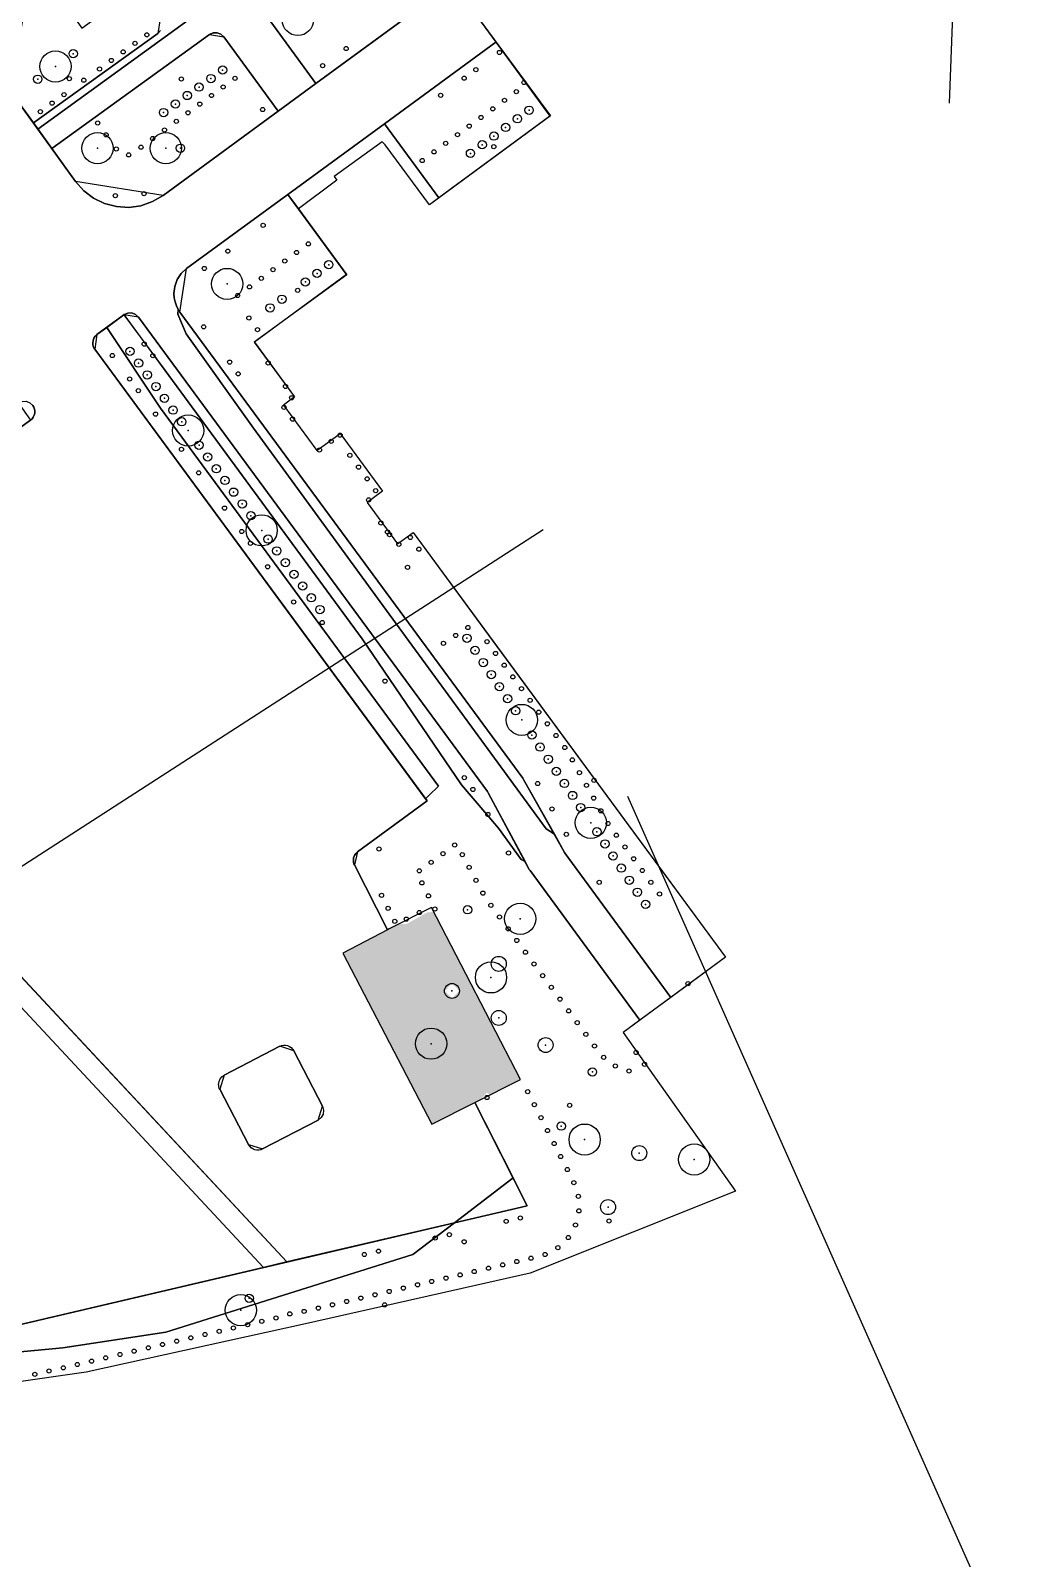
# Model space of a CAD drawing. Header units: metres. Extents: x 13966 to 15478, y -1639 to -430.
# Drawn here: x 14512.6 to 14607.2, y -1236.7 to -1089.9 of the extents above; entities that cross this region are included whole.
import ezdxf

# ---------------------------------------------------------------- set-up
doc = ezdxf.new("R2010")
doc.units = ezdxf.units.M
for name, color, linetype in [('BOUNDARY', 7, 'Continuous'), ('CURB', 7, 'Continuous'), ('ELECTR_CABLE_COMM', 7, 'Continuous'), ('GRASS', 7, 'Continuous'), ('HEAT', 7, 'Continuous'), ('NEW_BUSH', 3, 'Continuous'), ('NEW_LAWN', 82, 'Continuous'), ('NEW_TREE', 3, 'Continuous'), ('OVERHEAD_POWER_LINE', 7, 'Continuous'), ('ROAD', 7, 'Continuous'), ('SIDEWALK_PATH', 7, 'Continuous')]:
    doc.layers.add(name, color=color, linetype=linetype)

# ---------------------------------------------------------------- blocks, each defined once
blk = doc.blocks.new('СПИРЕЯ_GREFSHEIM')
blk.add_circle((0, 0), 0.2)
blk = doc.blocks.new('ПУЗЫРЕПЛОДНИК_LADY_IN_RED')
blk.add_circle((0, 0), 0.2)
blk = doc.blocks.new('ПУЗЫРЕПЛОДНИК_TINY_WINE_GOLD')
blk.add_circle((0, 0), 0.2)
blk = doc.blocks.new('ЛАПЧАТКА_GOLDFINGER')
blk.add_circle((0, 0), 0.2)
blk = doc.blocks.new('ИВА_БУЛЛАТА')
blk.add_circle((0, 0), 0.2)
blk = doc.blocks.new('КЛЕН_CRIMSON_SENTRY')
blk.add_circle((0, 0), 0.2)
blk = doc.blocks.new('КЛЕН_ГИННАЛА')
blk.add_circle((0, 0), 0.2)
blk = doc.blocks.new('КЛЕН_PRINCETON_GOLD')
blk.add_circle((0, 0), 0.2)

msp = doc.modelspace()

# ---------------------------------------------------------------- hatches: boundary and pattern name
at = {"layer": 'NEW_LAWN'}
msp.add_hatch(color=82, dxfattribs=at).paths.add_polyline_path([(14485.67, -1155.82), (14477.23, -1161.85), (14475.03, -1161.99), (14473.51, -1160.89), (14468.14, -1153.25), (14472.63, -1150.08), (14473.1, -1150.21), (14474.42, -1149.23), (14474.42, -1148.82), (14477.17, -1146.88), (14477.2, -1146.98), (14477.68, -1146.98), (14479.43, -1145.56), (14479.88, -1145.42), (14487.31, -1154.64), (14487.31, -1154.64), (14487.31, -1154.64), (14487.27, -1154.67), (14486.59, -1153.94), (14487.27, -1154.67), (14487.27, -1154.67), (14487.27, -1154.67), (14485.67, -1155.82), (14485.67, -1155.82), (14485.67, -1155.82), (14534.96, -1208.72), (14534.96, -1208.73), (14534.96, -1208.73)])
h = msp.add_hatch(color=82, dxfattribs=at)
h.paths.add_polyline_path([(14555.3, -1192.88), (14551.15, -1194.97), (14542.6, -1178.52), (14546.88, -1176.29), (14543.72, -1170.05), (14546.88, -1176.29), (14546.88, -1176.29), (14546.88, -1176.29), (14547.06, -1176.2), (14548, -1175.73), (14548.7, -1175.74), (14550.72, -1174.62), (14551.33, -1174.57), (14559.68, -1190.66), (14559.68, -1190.66), (14559.68, -1190.66), (14559.68, -1190.67), (14559.67, -1190.67), (14556.71, -1192.17), (14556.46, -1191.93), (14555.99, -1192.41), (14556.07, -1192.49), (14555.3, -1192.89), (14555.3, -1192.89)])
h.paths.add_polyline_path([(14553.09, -1182.86), (14553.79, -1182.16), (14553.09, -1181.46), (14552.4, -1182.16)], flags=16)

# ---------------------------------------------------------------- linework, layer by layer
at = {"layer": 'BOUNDARY'}
msp.add_lwpolyline([(14553.17, -1085.33), (14562.55, -1098.06), (14550.92, -1106.62), (14546.68, -1100.86), (14546.39, -1100.55), (14541.77, -1103.91), (14542.02, -1104.25), (14538.34, -1107), (14542.97, -1113.33), (14534.09, -1119.83), (14537.96, -1125.08), (14536.9, -1125.86), (14540.11, -1130.22), (14542.34, -1128.58), (14546.42, -1134.12), (14544.93, -1135.21), (14547.87, -1139.2), (14549.35, -1138.11), (14579.38, -1178.93), (14569.55, -1186.16), (14580.35, -1201.4), (14560.6, -1209.27), (14539.02, -1214.15), (14517.93, -1218.8), (14496.01, -1221.94)], dxfattribs=at)
at = {"layer": 'CURB'}
for points in [[(14553.17, -1085.33), (14525.33, -1105.71), (14516.92, -1104.37), (14510.73, -1095.78), (14512.08, -1087.4), (14512.16, -1087.35), (14516.35, -1088.02), (14517.52, -1089.65), (14521.24, -1086.96), (14522.82, -1085.82), (14541.85, -1072.09), (14539.51, -1068.85)], [(14559.03, -1069.15), (14538.75, -1083.78), (14537.29, -1084.83), (14535.05, -1086.45), (14534.82, -1087.86), (14540.02, -1094.96)], [(14522.89, -1085.77), (14525.03, -1088.75), (14524.81, -1090.14), (14512.87, -1098.75)], [(14514.63, -1101.19), (14529.77, -1090.26), (14531.17, -1090.48), (14536.39, -1097.61)], [(14574.14, -1182.78), (14563.98, -1168.96), (14563.91, -1168.86), (14559.97, -1161.83), (14559.9, -1161.73), (14526.94, -1116.93), (14527.59, -1112.73), (14557.31, -1090.98)], [(14536.39, -1097.61), (14540.02, -1094.96)], [(14512.87, -1098.75), (14514.63, -1101.19)], [(14551.83, -1105.96), (14546.6, -1098.82)], [(14540.23, -1103.48), (14543.76, -1100.9)], [(14542.96, -1113.31), (14537.32, -1105.61)], [(14571.16, -1184.98), (14560.59, -1170.6), (14560.52, -1170.48), (14556.57, -1163.12), (14556.49, -1163.01), (14522.95, -1117.41), (14521.55, -1117.19), (14518.97, -1119.09), (14518.76, -1120.49), (14550.69, -1163.89), (14544.01, -1168.79), (14543.72, -1170.05)], [(14520.59, -1117.91), (14520.56, -1117.92)], [(14511.42, -1125.68), (14512.59, -1127.3), (14497.7, -1138.02), (14500.28, -1141.6), (14499.6, -1145.78), (14487.31, -1154.64), (14537.22, -1208.21), (14560.32, -1202.8), (14555.3, -1192.89)], [(14498.76, -1217.21), (14534.97, -1208.73), (14485.67, -1155.82)], [(14546.88, -1176.29), (14543.72, -1170.05)], [(14551.47, -1185.35), (14551.47, -1185.34)]]:
    msp.add_lwpolyline(points, dxfattribs=at)
msp.add_lwpolyline([(14534.89, -1197.35), (14540.22, -1194.58), (14540.64, -1193.23), (14537.88, -1187.91), (14536.53, -1187.48), (14531.2, -1190.25), (14530.78, -1191.6), (14533.54, -1196.92)], close=True, dxfattribs=at)
at = {"layer": 'ELECTR_CABLE_COMM'}
msp.add_line((14569.96, -1163.43), (14635.2, -1310.16), dxfattribs=at)
at = {"layer": 'GRASS'}
for points in [[(14559.88, -1080.42), (14540.02, -1094.96), (14534.82, -1087.86)], [(14525.08, -1089.85), (14524.81, -1090.14), (14512.87, -1098.75), (14510.73, -1095.78), (14509.74, -1093.61), (14509.67, -1091.31), (14510.47, -1089.15)], [(14501.37, -1217.8), (14515.7, -1216.45), (14525.58, -1214.97), (14549.34, -1207.49), (14553.33, -1204.44), (14560.32, -1202.8), (14558.97, -1200.13), (14555.3, -1192.89), (14559.68, -1190.67), (14551.11, -1174.15), (14547.06, -1176.2), (14546.88, -1176.29), (14543.72, -1170.05), (14543.67, -1169.94), (14543.63, -1169.83), (14543.61, -1169.72), (14543.61, -1169.6), (14543.63, -1169.37), (14543.71, -1169.15), (14543.84, -1168.95), (14544.01, -1168.79), (14550.69, -1163.89), (14550.54, -1163.69), (14550.86, -1163.39), (14551.8, -1162.48), (14525.08, -1126.15), (14519.92, -1118.39), (14520.56, -1117.92), (14521.55, -1117.19), (14525.52, -1122.53), (14544.46, -1148.33), (14554.01, -1162.36), (14557.55, -1166.52), (14559.74, -1169.54), (14560.11, -1169.73), (14560.52, -1170.48), (14560.59, -1170.6), (14571.16, -1184.98), (14569.55, -1186.16), (14580.35, -1201.4), (14560.6, -1209.27), (14539.02, -1214.15), (14517.93, -1218.8), (14496.01, -1221.94)]]:
    msp.add_lwpolyline(points, dxfattribs=at)
for points in [[(14516.92, -1104.37), (14514.63, -1101.19), (14529.77, -1090.26), (14530.13, -1090.09), (14530.52, -1090.08), (14530.87, -1090.21), (14531.17, -1090.48), (14536.39, -1097.61), (14525.33, -1105.71), (14524.31, -1106.31), (14523.2, -1106.7), (14522.04, -1106.86), (14520.85, -1106.79), (14519.7, -1106.49), (14518.64, -1105.98), (14517.71, -1105.26)], [(14551.83, -1105.96), (14546.6, -1098.82), (14557.31, -1090.98), (14562.51, -1098.09)], [(14526.78, -1116.68), (14526.6, -1116.32), (14526.47, -1115.95), (14526.39, -1115.55), (14526.36, -1115.15), (14526.44, -1114.45), (14526.69, -1113.8), (14527.07, -1113.21), (14527.59, -1112.73), (14537.32, -1105.61), (14538.34, -1107), (14542.96, -1113.31), (14534.1, -1119.83), (14537.96, -1125.08), (14536.9, -1125.86), (14540.11, -1130.22), (14542.34, -1128.58), (14546.42, -1134.12), (14544.93, -1135.21), (14547.87, -1139.2), (14549.35, -1138.11), (14556.16, -1147.36), (14579.38, -1178.93), (14574.14, -1182.78), (14563.98, -1168.96), (14563.91, -1168.86), (14562.93, -1167.1), (14559.97, -1161.83), (14559.9, -1161.73), (14526.94, -1116.93), (14526.9, -1116.87), (14526.86, -1116.81), (14526.82, -1116.75)], [(14525.52, -1122.53), (14521.58, -1117.17), (14521.94, -1117.02), (14522.31, -1117.01), (14522.66, -1117.14), (14522.95, -1117.41), (14556.49, -1163.01), (14556.57, -1163.12), (14560.11, -1169.73), (14559.74, -1169.54), (14557.55, -1166.52), (14554.01, -1162.36), (14544.46, -1148.33)], [(14518.76, -1120.49), (14518.68, -1120.35), (14518.62, -1120.21), (14518.58, -1120.05), (14518.57, -1119.9), (14518.6, -1119.66), (14518.68, -1119.44), (14518.8, -1119.25), (14518.97, -1119.09), (14519.92, -1118.39), (14525.08, -1126.15), (14551.8, -1162.48), (14550.86, -1163.39), (14550.54, -1163.69)], [(14497.7, -1138.02), (14496.54, -1136.4), (14511.42, -1125.68), (14511.78, -1125.51), (14512.16, -1125.5), (14512.52, -1125.63), (14512.81, -1125.89), (14512.91, -1126.07), (14512.97, -1126.25), (14513, -1126.44), (14512.99, -1126.64), (14512.94, -1126.83), (14512.85, -1127.01), (14512.74, -1127.17), (14512.59, -1127.3)], [(14534.97, -1208.73), (14485.67, -1155.82), (14487.27, -1154.67), (14537.22, -1208.21)], [(14530.78, -1191.6), (14530.73, -1191.49), (14530.69, -1191.38), (14530.67, -1191.26), (14530.66, -1191.14), (14530.7, -1190.87), (14530.81, -1190.62), (14530.98, -1190.41), (14531.2, -1190.25), (14536.53, -1187.48), (14536.71, -1187.41), (14536.9, -1187.38), (14537.1, -1187.38), (14537.29, -1187.42), (14537.47, -1187.5), (14537.63, -1187.61), (14537.77, -1187.75), (14537.88, -1187.91), (14540.64, -1193.23), (14540.75, -1193.62), (14540.71, -1194), (14540.53, -1194.33), (14540.22, -1194.58), (14534.89, -1197.35), (14534.71, -1197.42), (14534.52, -1197.46), (14534.32, -1197.46), (14534.13, -1197.42), (14533.95, -1197.34), (14533.79, -1197.23), (14533.65, -1197.09), (14533.54, -1196.92)], [(14501.37, -1217.8), (14499.98, -1216.93), (14553.33, -1204.44), (14549.34, -1207.49), (14525.58, -1214.97), (14515.7, -1216.45)]]:
    msp.add_lwpolyline(points, close=True, dxfattribs=at)
at = {"layer": 'HEAT'}
msp.add_line((14600.91, -1096.84), (14615.74, -712.48), dxfattribs=at)
at = {"layer": 'NEW_BUSH'}
for centre, radius in [((14516.69, -1092.09), 0.4), ((14531.05, -1093.66), 0.4), ((14513.28, -1094.55), 0.4), ((14528.78, -1095.3), 0.4), ((14529.92, -1094.48), 0.4), ((14526.51, -1096.93), 0.4), ((14527.65, -1096.11), 0.4), ((14525.37, -1097.75), 0.4), ((14559.38, -1098.35), 0.4), ((14560.5, -1097.52), 0.4), ((14557.12, -1100.01), 0.4), ((14558.25, -1099.18), 0.4), ((14526.99, -1101.18), 0.4), ((14556, -1100.84), 0.4), ((14554.87, -1101.67), 0.4), ((14540.12, -1113.2), 0.4), ((14541.25, -1112.37), 0.4), ((14539, -1114.03), 0.4), ((14536.74, -1115.69), 0.4), ((14535.61, -1116.52), 0.4), ((14522.14, -1120.7), 0.4), ((14522.97, -1121.83), 0.4), ((14523.8, -1122.96), 0.4), ((14524.63, -1124.08), 0.4), ((14525.46, -1125.21), 0.4), ((14526.29, -1126.34), 0.4), ((14527.12, -1127.47), 0.4), ((14528.78, -1129.72), 0.4), ((14529.61, -1130.85), 0.4), ((14530.44, -1131.98), 0.4), ((14531.27, -1133.1), 0.4), ((14532.1, -1134.23), 0.4), ((14532.93, -1135.36), 0.4), ((14533.76, -1136.49), 0.4), ((14535.42, -1138.74), 0.4), ((14536.25, -1139.87), 0.4), ((14537.08, -1141), 0.4), ((14537.91, -1142.13), 0.4), ((14538.74, -1143.25), 0.4), ((14539.57, -1144.38), 0.4), ((14540.4, -1145.51), 0.4), ((14554.53, -1148.27), 0.4), ((14555.31, -1149.43), 0.4), ((14556.09, -1150.6), 0.4), ((14556.87, -1151.76), 0.4), ((14557.65, -1152.92), 0.4), ((14558.43, -1154.08), 0.4), ((14559.21, -1155.24), 0.4), ((14560.77, -1157.57), 0.4), ((14561.56, -1158.73), 0.4), ((14562.34, -1159.89), 0.4), ((14563.12, -1161.06), 0.4), ((14563.9, -1162.22), 0.4), ((14564.68, -1163.38), 0.4), ((14565.46, -1164.54), 0.4), ((14567.02, -1166.87), 0.4), ((14567.8, -1168.03), 0.4), ((14568.58, -1169.19), 0.4), ((14569.36, -1170.36), 0.4), ((14570.14, -1171.52), 0.4), ((14570.92, -1172.68), 0.4), ((14554.59, -1174.36), 0.4), ((14571.7, -1173.84), 0.4), ((14557.59, -1179.56), 0.72), ((14553.09, -1182.16), 0.72), ((14557.59, -1184.76), 0.72), ((14562.09, -1187.36), 0.72), ((14566.59, -1189.95), 0.4), ((14563.59, -1195.15), 0.4), ((14571.09, -1197.75), 0.72), ((14568.09, -1202.94), 0.72), ((14533.6, -1211.7), 0.4)]:
    msp.add_circle(centre, radius, dxfattribs=at)
for p in [(14516.69, -1092.09), (14531.05, -1093.66), (14513.28, -1094.55), (14528.78, -1095.3), (14529.92, -1094.48), (14527.65, -1096.11), (14525.37, -1097.75), (14526.51, -1096.93), (14560.5, -1097.52), (14558.25, -1099.18), (14559.38, -1098.35), (14526.99, -1101.18), (14556, -1100.84), (14557.12, -1100.01), (14554.87, -1101.67), (14541.25, -1112.37), (14539, -1114.03), (14540.12, -1113.2), (14536.74, -1115.69), (14535.61, -1116.52), (14522.14, -1120.7), (14522.97, -1121.83), (14523.8, -1122.96), (14524.63, -1124.08), (14525.46, -1125.21), (14526.29, -1126.34), (14527.12, -1127.47), (14528.78, -1129.72), (14529.61, -1130.85), (14530.44, -1131.98), (14531.27, -1133.1), (14532.1, -1134.23), (14532.93, -1135.36), (14533.76, -1136.49), (14535.42, -1138.74), (14536.25, -1139.87), (14537.08, -1141), (14537.91, -1142.13), (14538.74, -1143.25), (14539.57, -1144.38), (14540.4, -1145.51), (14554.53, -1148.27), (14555.31, -1149.43), (14556.09, -1150.6), (14556.87, -1151.76), (14557.65, -1152.92), (14558.43, -1154.08), (14559.21, -1155.24), (14560.77, -1157.57), (14561.56, -1158.73), (14562.34, -1159.89), (14563.12, -1161.06), (14563.9, -1162.22), (14564.68, -1163.38), (14565.46, -1164.54), (14567.02, -1166.87), (14567.8, -1168.03), (14568.58, -1169.19), (14569.36, -1170.36), (14570.14, -1171.52), (14570.92, -1172.68), (14554.59, -1174.36), (14571.7, -1173.84), (14557.59, -1179.56), (14553.09, -1182.16), (14557.59, -1184.76), (14562.09, -1187.36), (14566.59, -1189.95), (14563.59, -1195.15), (14571.09, -1197.75), (14568.09, -1202.94), (14533.6, -1211.7)]:
    msp.add_point(p, dxfattribs=at)
at = {"layer": 'NEW_TREE'}
for centre in [(14538.28, -1088.85), (14514.98, -1093.32), (14519.02, -1101.18), (14525.59, -1101.18), (14531.48, -1114.22), (14527.74, -1128.31), (14534.8, -1137.9), (14559.8, -1156.12), (14566.43, -1166), (14559.65, -1175.23), (14556.84, -1180.86), (14551.08, -1187.23), (14565.84, -1196.45), (14576.37, -1198.36), (14532.79, -1212.84)]:
    msp.add_circle(centre, 1.5, dxfattribs=at)
for p in [(14514.98, -1093.32), (14519.02, -1101.18), (14525.59, -1101.18), (14531.48, -1114.22), (14527.74, -1128.31), (14534.8, -1137.9), (14559.8, -1156.12), (14566.43, -1166), (14559.65, -1175.23), (14556.84, -1180.86), (14551.08, -1187.23), (14565.84, -1196.45), (14576.37, -1198.36), (14532.79, -1212.84)]:
    msp.add_point(p, dxfattribs=at)
at = {"layer": 'OVERHEAD_POWER_LINE'}
msp.add_line((14350.04, -1274.56), (14561.85, -1137.82), dxfattribs=at)
at = {"layer": 'ROAD'}
for points in [[(14510.73, -1095.78), (14512.87, -1098.75), (14513.3, -1099.34), (14514.63, -1101.19), (14516.92, -1104.37), (14517.71, -1105.26), (14518.64, -1105.98), (14519.7, -1106.49), (14520.85, -1106.79), (14522.04, -1106.86), (14523.2, -1106.7), (14524.31, -1106.31), (14525.33, -1105.71), (14536.39, -1097.61), (14540.02, -1094.96), (14553.17, -1085.33), (14557.32, -1090.97), (14546.6, -1098.82), (14537.32, -1105.61), (14527.59, -1112.73), (14527.07, -1113.21), (14526.69, -1113.8), (14526.44, -1114.45), (14526.36, -1115.15), (14526.39, -1115.55), (14526.47, -1115.95), (14526.6, -1116.32), (14526.78, -1116.68), (14526.75, -1117.13), (14527.54, -1119), (14534.02, -1128.07), (14547.04, -1145.94), (14557.17, -1159.79), (14562.13, -1166.57), (14562.93, -1167.1), (14563.91, -1168.86), (14563.98, -1168.96), (14574.14, -1182.78), (14571.16, -1184.98), (14560.59, -1170.6), (14560.52, -1170.48), (14560.11, -1169.73), (14556.57, -1163.12), (14556.49, -1163.01), (14522.95, -1117.41), (14522.66, -1117.14), (14522.31, -1117.01), (14521.94, -1117.02), (14521.58, -1117.17), (14520.59, -1117.91), (14519.92, -1118.39), (14518.97, -1119.09), (14518.8, -1119.25), (14518.68, -1119.44), (14518.6, -1119.66), (14518.57, -1119.9), (14518.58, -1120.05), (14518.62, -1120.21), (14518.68, -1120.35), (14518.76, -1120.49), (14550.54, -1163.69), (14550.69, -1163.89), (14544.01, -1168.79), (14543.84, -1168.95), (14543.71, -1169.15), (14543.63, -1169.37), (14543.61, -1169.6), (14543.61, -1169.72), (14543.63, -1169.83), (14543.67, -1169.94), (14543.72, -1170.05), (14546.88, -1176.29), (14542.6, -1178.52), (14551.15, -1194.98), (14555.3, -1192.88), (14558.97, -1200.13), (14553.33, -1204.44), (14537.22, -1208.21), (14487.31, -1154.64)], [(14497.7, -1138.02), (14512.59, -1127.3), (14512.74, -1127.17), (14512.85, -1127.01), (14512.94, -1126.83), (14512.99, -1126.64), (14513, -1126.44), (14512.97, -1126.25), (14512.91, -1126.07), (14512.81, -1125.89), (14512.52, -1125.63)], [(14485.67, -1155.82), (14534.97, -1208.73), (14499.98, -1216.93)]]:
    msp.add_lwpolyline(points, dxfattribs=at)
for points in [[(14527.54, -1119), (14526.75, -1117.13), (14526.78, -1116.68), (14526.82, -1116.75), (14526.86, -1116.81), (14526.9, -1116.87), (14526.94, -1116.93), (14559.9, -1161.73), (14559.97, -1161.83), (14562.93, -1167.1), (14562.13, -1166.57), (14557.17, -1159.79), (14547.04, -1145.94), (14534.02, -1128.07)], [(14530.78, -1191.6), (14530.73, -1191.49), (14530.69, -1191.38), (14530.67, -1191.26), (14530.66, -1191.14), (14530.7, -1190.87), (14530.81, -1190.62), (14530.98, -1190.41), (14531.2, -1190.25), (14536.53, -1187.48), (14536.71, -1187.41), (14536.9, -1187.38), (14537.1, -1187.38), (14537.29, -1187.42), (14537.47, -1187.5), (14537.63, -1187.61), (14537.77, -1187.75), (14537.88, -1187.91), (14540.64, -1193.23), (14540.75, -1193.62), (14540.71, -1194), (14540.53, -1194.33), (14540.22, -1194.58), (14534.89, -1197.35), (14534.71, -1197.42), (14534.52, -1197.46), (14534.32, -1197.46), (14534.13, -1197.42), (14533.95, -1197.34), (14533.79, -1197.23), (14533.65, -1197.09), (14533.54, -1196.92)], [(14560.32, -1202.8), (14553.33, -1204.44), (14558.97, -1200.13)]]:
    msp.add_lwpolyline(points, close=True, dxfattribs=at)
at = {"layer": 'SIDEWALK_PATH'}
for points in [[(14557.55, -1067.22), (14513.3, -1099.34), (14512.87, -1098.75), (14524.81, -1090.14), (14525.08, -1089.85)], [(14534.82, -1087.86), (14540.02, -1094.96), (14536.39, -1097.61), (14531.17, -1090.48), (14530.87, -1090.21), (14530.52, -1090.08), (14530.13, -1090.09), (14529.77, -1090.26), (14514.63, -1101.19), (14513.3, -1099.34), (14557.55, -1067.22)]]:
    msp.add_lwpolyline(points, dxfattribs=at)
msp.add_lwpolyline([(14538.34, -1107.01), (14537.32, -1105.61), (14546.6, -1098.82), (14551.83, -1105.96), (14550.92, -1106.62), (14546.68, -1100.86), (14546.39, -1100.55), (14541.77, -1103.91), (14542.02, -1104.25), (14541.5, -1104.64)], close=True, dxfattribs=at)

# ---------------------------------------------------------------- block references
at = {"layer": 'BUSH'}
for name, p in [('СПИРЕЯ_GREFSHEIM', (14522.63, -1091.1)), ('ИВА_БУЛЛАТА', (14523.76, -1090.28)), ('ПУЗЫРЕПЛОДНИК_LADY_IN_RED', (14521.49, -1091.92)), ('ПУЗЫРЕПЛОДНИК_LADY_IN_RED', (14542.92, -1091.6)), ('СПИРЕЯ_GREFSHEIM', (14557.65, -1091.97)), ('ЛАПЧАТКА_GOLDFINGER', (14519.22, -1093.56)), ('ПУЗЫРЕПЛОДНИК_TINY_WINE_GOLD', (14520.35, -1092.74)), ('ПУЗЫРЕПЛОДНИК_TINY_WINE_GOLD', (14540.66, -1093.25)), ('ИВА_БУЛЛАТА', (14555.39, -1093.62)), ('ИВА_БУЛЛАТА', (14516.31, -1094.49)), ('ЛАПЧАТКА_GOLDFINGER', (14517.7, -1094.64)), ('СПИРЕЯ_GREFSHEIM', (14531.1, -1095.29)), ('ПУЗЫРЕПЛОДНИК_LADY_IN_RED', (14532.23, -1094.46)), ('ЛАПЧАТКА_GOLDFINGER', (14554.26, -1094.45)), ('ИВА_БУЛЛАТА', (14560.02, -1094.86)), ('ПУЗЫРЕПЛОДНИК_LADY_IN_RED', (14514.66, -1096.84)), ('СПИРЕЯ_GREFSHEIM', (14515.8, -1096.03)), ('ЛАПЧАТКА_GOLDFINGER', (14528.85, -1096.94)), ('ИВА_БУЛЛАТА', (14529.98, -1096.11)), ('ПУЗЫРЕПЛОДНИК_TINY_WINE_GOLD', (14552, -1096.1)), ('ПУЗЫРЕПЛОДНИК_LADY_IN_RED', (14558.14, -1096.57)), ('СПИРЕЯ_GREFSHEIM', (14559.27, -1095.74)), ('ПУЗЫРЕПЛОДНИК_TINY_WINE_GOLD', (14513.53, -1097.66)), ('ПУЗЫРЕПЛОДНИК_TINY_WINE_GOLD', (14527.72, -1097.77)), ('ПУЗЫРЕПЛОДНИК_TINY_WINE_GOLD', (14534.9, -1097.46)), ('ЛАПЧАТКА_GOLDFINGER', (14555.88, -1098.22)), ('ПУЗЫРЕПЛОДНИК_TINY_WINE_GOLD', (14557.01, -1097.39)), ('ПУЗЫРЕПЛОДНИК_LADY_IN_RED', (14519.04, -1098.76)), ('ПУЗЫРЕПЛОДНИК_TINY_WINE_GOLD', (14519.85, -1099.89)), ('СПИРЕЯ_GREFSHEIM', (14525.46, -1099.42)), ('ПУЗЫРЕПЛОДНИК_LADY_IN_RED', (14526.59, -1098.59)), ('СПИРЕЯ_GREFSHEIM', (14553.62, -1099.87)), ('ИВА_БУЛЛАТА', (14554.75, -1099.05)), ('ПУЗЫРЕПЛОДНИК_LADY_IN_RED', (14520.83, -1101.25)), ('ЛАПЧАТКА_GOLDFINGER', (14523.2, -1101.08)), ('ИВА_БУЛЛАТА', (14524.33, -1100.25)), ('ПУЗЫРЕПЛОДНИК_LADY_IN_RED', (14552.49, -1100.7)), ('ПУЗЫРЕПЛОДНИК_TINY_WINE_GOLD', (14522.02, -1101.82)), ('ЛАПЧАТКА_GOLDFINGER', (14550.23, -1102.36)), ('ПУЗЫРЕПЛОДНИК_TINY_WINE_GOLD', (14551.36, -1101.53)), ('ПУЗЫРЕПЛОДНИК_TINY_WINE_GOLD', (14520.74, -1105.73)), ('ПУЗЫРЕПЛОДНИК_LADY_IN_RED', (14523.49, -1105.54)), ('СПИРЕЯ_GREFSHEIM', (14534.94, -1108.59)), ('ИВА_БУЛЛАТА', (14531.55, -1111.07)), ('СПИРЕЯ_GREFSHEIM', (14538.15, -1111.2)), ('ИВА_БУЛЛАТА', (14539.28, -1110.37)), ('ЛАПЧАТКА_GOLDFINGER', (14529.29, -1112.73)), ('ПУЗЫРЕПЛОДНИК_TINY_WINE_GOLD', (14535.89, -1112.85)), ('ПУЗЫРЕПЛОДНИК_LADY_IN_RED', (14537.02, -1112.02)), ('ИВА_БУЛЛАТА', (14533.63, -1114.5)), ('ЛАПЧАТКА_GOLDFINGER', (14534.76, -1113.68)), ('СПИРЕЯ_GREFSHEIM', (14532.5, -1115.33)), ('ПУЗЫРЕПЛОДНИК_LADY_IN_RED', (14533.57, -1117.49)), ('ПУЗЫРЕПЛОДНИК_LADY_IN_RED', (14529.23, -1118.34)), ('ПУЗЫРЕПЛОДНИК_TINY_WINE_GOLD', (14534.4, -1118.62)), ('ПУЗЫРЕПЛОДНИК_TINY_WINE_GOLD', (14523.51, -1120)), ('ПУЗЫРЕПЛОДНИК_LADY_IN_RED', (14520.45, -1121.1)), ('ЛАПЧАТКА_GOLDFINGER', (14524.34, -1121.12)), ('СПИРЕЯ_GREFSHEIM', (14531.72, -1121.73)), ('ЛАПЧАТКА_GOLDFINGER', (14535.43, -1121.82)), ('СПИРЕЯ_GREFSHEIM', (14522.11, -1123.35)), ('ИВА_БУЛЛАТА', (14532.54, -1122.86)), ('ИВА_БУЛЛАТА', (14522.94, -1124.48)), ('ИВА_БУЛЛАТА', (14537.09, -1124.07)), ('ПУЗЫРЕПЛОДНИК_LADY_IN_RED', (14536.94, -1126.08)), ('СПИРЕЯ_GREFSHEIM', (14537.69, -1125.16)), ('ЛАПЧАТКА_GOLDFINGER', (14524.6, -1126.73)), ('ПУЗЫРЕПЛОДНИК_TINY_WINE_GOLD', (14537.77, -1127.21)), ('ПУЗЫРЕПЛОДНИК_TINY_WINE_GOLD', (14527.09, -1130.12)), ('ЛАПЧАТКА_GOLDFINGER', (14540.35, -1130.17)), ('ИВА_БУЛЛАТА', (14541.48, -1129.34)), ('СПИРЕЯ_GREFSHEIM', (14543.28, -1130.69)), ('ПУЗЫРЕПЛОДНИК_LADY_IN_RED', (14544.11, -1131.82)), ('ПУЗЫРЕПЛОДНИК_LADY_IN_RED', (14528.75, -1132.37)), ('ПУЗЫРЕПЛОДНИК_TINY_WINE_GOLD', (14544.94, -1132.95)), ('ИВА_БУЛЛАТА', (14545.08, -1134.97)), ('ЛАПЧАТКА_GOLDFINGER', (14545.76, -1134.08)), ('СПИРЕЯ_GREFSHEIM', (14531.23, -1135.76)), ('ИВА_БУЛЛАТА', (14532.89, -1138.01)), ('СПИРЕЯ_GREFSHEIM', (14546.26, -1137.19)), ('ЛАПЧАТКА_GOLDFINGER', (14533.72, -1139.14)), ('ПУЗЫРЕПЛОДНИК_LADY_IN_RED', (14547.09, -1138.31)), ('ПУЗЫРЕПЛОДНИК_TINY_WINE_GOLD', (14547.98, -1139.25)), ('ЛАПЧАТКА_GOLDFINGER', (14549.08, -1138.58)), ('ИВА_БУЛЛАТА', (14549.91, -1139.71)), ('ПУЗЫРЕПЛОДНИК_TINY_WINE_GOLD', (14535.38, -1141.4)), ('СПИРЕЯ_GREFSHEIM', (14548.82, -1141.46)), ('ПУЗЫРЕПЛОДНИК_LADY_IN_RED', (14537.87, -1144.78)), ('СПИРЕЯ_GREFSHEIM', (14540.62, -1146.76)), ('ЛАПЧАТКА_GOLDFINGER', (14553.45, -1148)), ('ИВА_БУЛЛАТА', (14554.62, -1147.24)), ('ПУЗЫРЕПЛОДНИК_TINY_WINE_GOLD', (14552.27, -1148.76)), ('СПИРЕЯ_GREFSHEIM', (14556.45, -1148.6)), ('ПУЗЫРЕПЛОДНИК_LADY_IN_RED', (14557.28, -1149.73)), ('ПУЗЫРЕПЛОДНИК_TINY_WINE_GOLD', (14558.11, -1150.86)), ('ИВА_БУЛЛАТА', (14546.65, -1152.39)), ('ЛАПЧАТКА_GOLDFINGER', (14558.94, -1151.98)), ('ИВА_БУЛЛАТА', (14559.77, -1153.11)), ('СПИРЕЯ_GREFSHEIM', (14560.6, -1154.24)), ('ПУЗЫРЕПЛОДНИК_LADY_IN_RED', (14561.43, -1155.37)), ('ПУЗЫРЕПЛОДНИК_TINY_WINE_GOLD', (14562.26, -1156.49)), ('ЛАПЧАТКА_GOLDFINGER', (14563.09, -1157.62)), ('ПУЗЫРЕПЛОДНИК_LADY_IN_RED', (14563.93, -1158.77)), ('ПУЗЫРЕПЛОДНИК_TINY_WINE_GOLD', (14564.65, -1159.96)), ('ЛАПЧАТКА_GOLDFINGER', (14565.34, -1161.18)), ('ЛАПЧАТКА_GOLDFINGER', (14554.27, -1161.67)), ('ИВА_БУЛЛАТА', (14555.1, -1162.8)), ('ПУЗЫРЕПЛОДНИК_LADY_IN_RED', (14561.33, -1162.23)), ('ИВА_БУЛЛАТА', (14566.02, -1162.4)), ('СПИРЕЯ_GREFSHEIM', (14566.71, -1163.63)), ('СПИРЕЯ_GREFSHEIM', (14556.54, -1165.2)), ('СПИРЕЯ_GREFSHEIM', (14562.7, -1164.67)), ('ПУЗЫРЕПЛОДНИК_LADY_IN_RED', (14567.39, -1164.85)), ('ИВА_БУЛЛАТА', (14564.08, -1167.11)), ('ПУЗЫРЕПЛОДНИК_TINY_WINE_GOLD', (14568.08, -1166.07)), ('ЛАПЧАТКА_GOLDFINGER', (14568.89, -1167.2)), ('СПИРЕЯ_GREFSHEIM', (14546.08, -1168.52)), ('ЛАПЧАТКА_GOLDFINGER', (14552.22, -1168.97)), ('ПУЗЫРЕПЛОДНИК_TINY_WINE_GOLD', (14553.35, -1168.14)), ('ПУЗЫРЕПЛОДНИК_LADY_IN_RED', (14558.53, -1168.9)), ('ИВА_БУЛЛАТА', (14569.72, -1168.33)), ('ИВА_БУЛЛАТА', (14551.09, -1169.8)), ('ПУЗЫРЕПЛОДНИК_LADY_IN_RED', (14554.08, -1169.06)), ('СПИРЕЯ_GREFSHEIM', (14554.74, -1170.29)), ('СПИРЕЯ_GREFSHEIM', (14570.55, -1169.46)), ('СПИРЕЯ_GREFSHEIM', (14549.96, -1170.62)), ('ПУЗЫРЕПЛОДНИК_LADY_IN_RED', (14550.2, -1171.78)), ('ИВА_БУЛЛАТА', (14555.4, -1171.53)), ('ЛАПЧАТКА_GOLDFINGER', (14567.24, -1171.72)), ('ПУЗЫРЕПЛОДНИК_LADY_IN_RED', (14571.38, -1170.59)), ('ПУЗЫРЕПЛОДНИК_TINY_WINE_GOLD', (14572.21, -1171.72)), ('ИВА_БУЛЛАТА', (14546.32, -1172.97)), ('ПУЗЫРЕПЛОДНИК_TINY_WINE_GOLD', (14550.83, -1173.03)), ('ЛАПЧАТКА_GOLDFINGER', (14556.06, -1172.76)), ('ЛАПЧАТКА_GOLDFINGER', (14573.04, -1172.84)), ('ЛАПЧАТКА_GOLDFINGER', (14546.95, -1174.22)), ('СПИРЕЯ_GREFSHEIM', (14549.95, -1174.63)), ('ЛАПЧАТКА_GOLDFINGER', (14551.45, -1174.28)), ('ПУЗЫРЕПЛОДНИК_TINY_WINE_GOLD', (14556.83, -1173.93)), ('ПУЗЫРЕПЛОДНИК_TINY_WINE_GOLD', (14547.59, -1175.47)), ('ПУЗЫРЕПЛОДНИК_LADY_IN_RED', (14548.7, -1175.26)), ('ПУЗЫРЕПЛОДНИК_LADY_IN_RED', (14557.66, -1175.06)), ('СПИРЕЯ_GREFSHEIM', (14558.49, -1176.19)), ('ИВА_БУЛЛАТА', (14559.32, -1177.31)), ('ЛАПЧАТКА_GOLDFINGER', (14560.15, -1178.44)), ('ПУЗЫРЕПЛОДНИК_TINY_WINE_GOLD', (14560.98, -1179.57)), ('ПУЗЫРЕПЛОДНИК_LADY_IN_RED', (14561.81, -1180.7)), ('СПИРЕЯ_GREFSHEIM', (14562.64, -1181.82)), ('ПУЗЫРЕПЛОДНИК_TINY_WINE_GOLD', (14575.77, -1181.46)), ('ИВА_БУЛЛАТА', (14563.47, -1182.95)), ('ЛАПЧАТКА_GOLDFINGER', (14564.3, -1184.08)), ('ПУЗЫРЕПЛОДНИК_TINY_WINE_GOLD', (14565.13, -1185.21)), ('ПУЗЫРЕПЛОДНИК_LADY_IN_RED', (14565.96, -1186.33)), ('СПИРЕЯ_GREFSHEIM', (14566.79, -1187.46)), ('ИВА_БУЛЛАТА', (14567.67, -1188.55)), ('ЛАПЧАТКА_GOLDFINGER', (14568.79, -1189.37)), ('СПИРЕЯ_GREFSHEIM', (14570.79, -1188.08)), ('ПУЗЫРЕПЛОДНИК_LADY_IN_RED', (14571.6, -1189.22)), ('ПУЗЫРЕПЛОДНИК_TINY_WINE_GOLD', (14570.1, -1189.86)), ('ЛАПЧАТКА_GOLDFINGER', (14556.46, -1192.41)), ('СПИРЕЯ_GREFSHEIM', (14560.37, -1191.84)), ('ПУЗЫРЕПЛОДНИК_LADY_IN_RED', (14561.01, -1193.09)), ('ПУЗЫРЕПЛОДНИК_TINY_WINE_GOLD', (14561.64, -1194.34)), ('ЛАПЧАТКА_GOLDFINGER', (14562.27, -1195.58)), ('ИВА_БУЛЛАТА', (14562.91, -1196.83)), ('СПИРЕЯ_GREFSHEIM', (14563.54, -1198.08)), ('ПУЗЫРЕПЛОДНИК_LADY_IN_RED', (14564.17, -1199.33)), ('ПУЗЫРЕПЛОДНИК_TINY_WINE_GOLD', (14564.8, -1200.58)), ('ЛАПЧАТКА_GOLDFINGER', (14565.24, -1201.9)), ('СПИРЕЯ_GREFSHEIM', (14559.66, -1203.98)), ('ИВА_БУЛЛАТА', (14565.29, -1203.3)), ('ЛАПЧАТКА_GOLDFINGER', (14552.84, -1205.58)), ('ИВА_БУЛЛАТА', (14558.3, -1204.3)), ('СПИРЕЯ_GREFSHEIM', (14564.96, -1204.65)), ('ПУЗЫРЕПЛОДНИК_TINY_WINE_GOLD', (14551.48, -1205.9)), ('ПУЗЫРЕПЛОДНИК_TINY_WINE_GOLD', (14563.27, -1206.84)), ('ПУЗЫРЕПЛОДНИК_LADY_IN_RED', (14564.27, -1205.86)), ('СПИРЕЯ_GREFSHEIM', (14544.66, -1207.49)), ('ПУЗЫРЕПЛОДНИК_LADY_IN_RED', (14546.03, -1207.17)), ('ПУЗЫРЕПЛОДНИК_LADY_IN_RED', (14557.96, -1208.49)), ('СПИРЕЯ_GREFSHEIM', (14559.32, -1208.17)), ('ИВА_БУЛЛАТА', (14560.69, -1207.85)), ('ЛАПЧАТКА_GOLDFINGER', (14562.04, -1207.49)), ('СПИРЕЯ_GREFSHEIM', (14552.51, -1209.76)), ('ИВА_БУЛЛАТА', (14553.87, -1209.45)), ('ЛАПЧАТКА_GOLDFINGER', (14555.23, -1209.13)), ('ПУЗЫРЕПЛОДНИК_TINY_WINE_GOLD', (14556.6, -1208.81)), ('СПИРЕЯ_GREFSHEIM', (14545.69, -1211.36)), ('ИВА_БУЛЛАТА', (14547.06, -1211.04)), ('ЛАПЧАТКА_GOLDFINGER', (14548.42, -1210.72)), ('ПУЗЫРЕПЛОДНИК_TINY_WINE_GOLD', (14549.78, -1210.4)), ('ПУЗЫРЕПЛОДНИК_LADY_IN_RED', (14551.14, -1210.08)), ('СПИРЕЯ_GREFSHEIM', (14538.88, -1212.96)), ('ИВА_БУЛЛАТА', (14540.24, -1212.64)), ('ЛАПЧАТКА_GOLDFINGER', (14541.6, -1212.32)), ('ПУЗЫРЕПЛОДНИК_TINY_WINE_GOLD', (14542.97, -1212)), ('ПУЗЫРЕПЛОДНИК_LADY_IN_RED', (14544.33, -1211.68)), ('ИВА_БУЛЛАТА', (14533.45, -1214.23)), ('ЛАПЧАТКА_GOLDFINGER', (14534.81, -1213.91)), ('ПУЗЫРЕПЛОДНИК_TINY_WINE_GOLD', (14536.17, -1213.59)), ('ПУЗЫРЕПЛОДНИК_LADY_IN_RED', (14537.5, -1213.2)), ('ИВА_БУЛЛАТА', (14526.63, -1215.82)), ('ЛАПЧАТКА_GOLDFINGER', (14527.99, -1215.5)), ('ПУЗЫРЕПЛОДНИК_TINY_WINE_GOLD', (14529.36, -1215.18)), ('ПУЗЫРЕПЛОДНИК_LADY_IN_RED', (14530.72, -1214.87)), ('СПИРЕЯ_GREFSHEIM', (14532.08, -1214.55)), ('ИВА_БУЛЛАТА', (14519.81, -1217.42)), ('ЛАПЧАТКА_GOLDFINGER', (14521.18, -1217.1)), ('ПУЗЫРЕПЛОДНИК_TINY_WINE_GOLD', (14522.54, -1216.78)), ('ПУЗЫРЕПЛОДНИК_LADY_IN_RED', (14523.9, -1216.46)), ('СПИРЕЯ_GREFSHEIM', (14525.27, -1216.14)), ('ЛАПЧАТКА_GOLDFINGER', (14514.36, -1218.69)), ('ПУЗЫРЕПЛОДНИК_TINY_WINE_GOLD', (14515.73, -1218.38)), ('ПУЗЫРЕПЛОДНИК_LADY_IN_RED', (14517.09, -1218.06)), ('СПИРЕЯ_GREFSHEIM', (14518.45, -1217.74)), ('ИВА_БУЛЛАТА', (14513, -1219.01))]:
    msp.add_blockref(name, p, dxfattribs=at)
at = {"layer": 'TREE'}
for name, p in [('КЛЕН_PRINCETON_GOLD', (14527.08, -1094.52)), ('КЛЕН_ГИННАЛА', (14557.11, -1101.03)), ('КЛЕН_ГИННАЛА', (14538.26, -1114.83)), ('КЛЕН_PRINCETON_GOLD', (14542.34, -1128.75)), ('КЛЕН_CRIMSON_SENTRY', (14546.9, -1138.05)), ('КЛЕН_ГИННАЛА', (14566.74, -1161.92)), ('КЛЕН_CRIMSON_SENTRY', (14564.4, -1193.15)), ('КЛЕН_ГИННАЛА', (14568.18, -1204.27)), ('КЛЕН_PRINCETON_GOLD', (14554.26, -1206.27)), ('КЛЕН_PRINCETON_GOLD', (14546.62, -1212.33))]:
    msp.add_blockref(name, p, dxfattribs=at)

doc.saveas('drawing.dxf')
